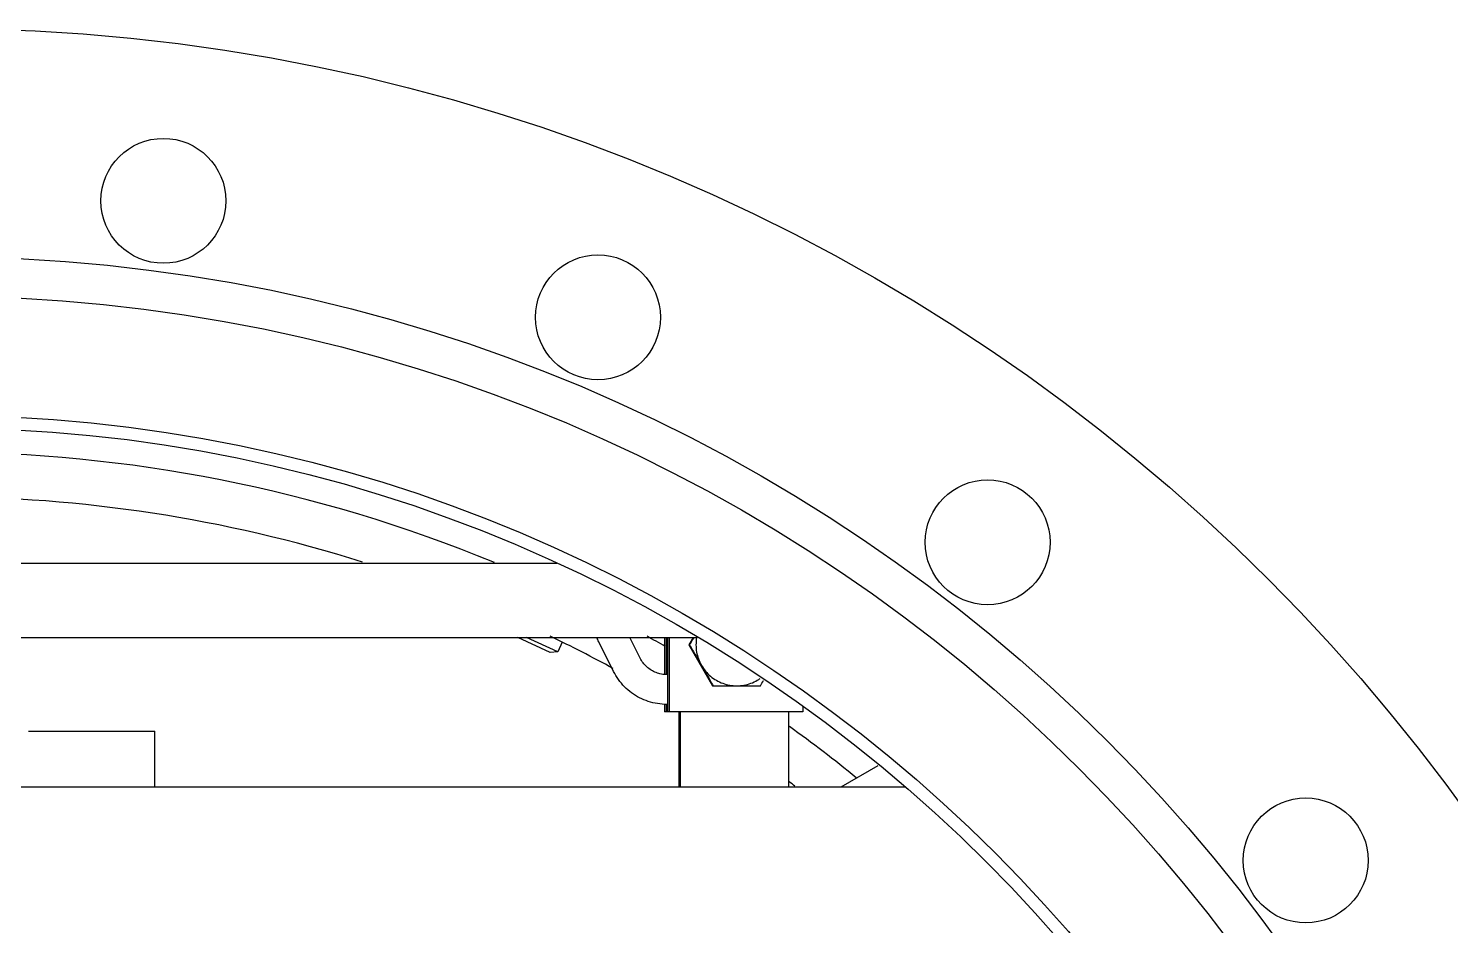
# Model space of a CAD drawing. Extents: x -50 to 48714, y -13211 to 6743.
# Drawn here: x 26017.1 to 26112.7, y -11525.6 to -11465.3 of the extents above; entities that cross this region are included whole.
import ezdxf

# ---------------------------------------------------------------- set-up
doc = ezdxf.new("R2010")
doc.units = 0
doc.header["$LTSCALE"] = 50
doc.layers.get('0').update_dxf_attribs({"linetype": 'CONTINUOUS'})

# ---------------------------------------------------------------- blocks, each defined once
blk = doc.blocks.new('SMAF_UE46_S')
for p, q in [((-30.58169558190002, 50.04915028130017), (52.58169558190002, 50.04915028130017)), ((-38.9925999725001, 45.04915028130017), (61.99246034460066, 45.04915028130017)), ((52.14630090589981, 44.03068916529992), (49.96220399450067, 45.04915028130017)), ((52.64438364390026, 44.07426575840009), (50.55373703790065, 45.04915028130017)), ((58.1929697753003, 43.65460047850002), (57.49593381270006, 45.04915028130017)), ((59.82378167850038, 45.04915028130017), (59.82378167850038, 42.5636904723001)), ((59.94157794590046, 45.04915028130017), (59.94157794590046, 42.55278532900002)), ((60.02010879089994, 45.04915028130017), (60.02010879089994, 40.04915028130017)), ((60.13790505819998, 45.04915028130017), (60.13790505819998, 40.04915028130017)), ((61.76107167159989, 45.04915028130017), (61.47249545880004, 44.54915028130017)), ((52.64438364390026, 44.07426575840009), (52.14630090589981, 44.03068916529992)), ((52.95245222680023, 44.73492096649989), (52.64438364390026, 44.07426575840009)), ((56.40399280260044, 42.7604185109999), (55.4043354776004, 44.7604185109999)), ((61.47249545880004, 44.54915028130017), (61.51122111010045, 44.54915028130017)), ((61.47249545880004, 44.54915028130017), (63.05966462940069, 41.79915028130017)), ((60.02010879089994, 42.54915028130017), (59.9808433684002, 42.54915028130017)), ((63.05966462940069, 41.79915028130017), (66.27272862190057, 41.79915028130017)), ((59.82378167850038, 40.56160022440008), (59.82378167850038, 40.04915028130017)), ((59.94157794590046, 40.55226276700023), (59.94157794590046, 40.04915028130017)), ((60.02010879089994, 40.54915028130017), (59.9808433684002, 40.54915028130017)), ((69.13482098300028, 40.41128801860032), (69.13482098300028, 40.04915028130017)), ((69.13482098300028, 40.04915028130017), (59.82378167850038, 40.04915028130017)), ((60.80065899090005, 40.04915028130017), (60.80066712860025, 35)), ((60.8879313078005, 40.04915028130017), (60.88793379100025, 35)), ((68.15792103490003, 40.04915028130017), (68.1579209872998, 35)), ((17.05201428300006, 38.75863747060021), (25.55197354680058, 38.75863747060021)), ((25.55199391489987, 35), (25.55199391489987, 38.75863747060021)), ((71.69947070890066, 35), (74.18813090750064, 36.43732116970023)), ((11.11530070729987, 35), (76.01583345450035, 35))]:
    blk.add_line(p, q)
for centre, radius in [((11, -40.5), 126.5), ((26.12798567830032, 74.40845943320028), 4.2), ((55.35300981110049, 66.5776378180999), 4.2), ((11, -40.5), 111.15), ((11, -40.5), 108.5), ((11, -40.5), 100.5), ((11, -40.5), 99.65), ((81.55544962210024, 51.44965213980004), 4.2), ((102.9496521398005, 30.05544962210024), 4.2)]:
    blk.add_circle(centre, radius)
for radius, start, end in [(98, 67.57576816051345, 112.4242318394865), (95, 72.52538992530202, 107.474610074698), (95, 61.47145637939681, 64.33839906971896), (98, 60.08158862978095, 60.90691498852681), (98, 50.96014912399821, 54.27475665181657), (95, 52.67550403127873, 52.97817180089664)]:
    blk.add_arc((11, -40.5), radius, start, end)
for points, start_tangent, end_tangent in [([(55.4043354776004, 44.7604185109999), (55.27554311950007, 45.04546335710029)], (-0.4470909837956635, 0.8944884863477148), (-0.3758444102714679, 0.9266827824383556)), ([(61.80348830740058, 45.0491122051003), (61.72009117769994, 44.90620983040026), (61.51122111010045, 44.54915028130017)], (-0.5037663675656741, -0.8638399428769697), (-0.5055083308990529, -0.8628217239914939)), ([(61.98899670510036, 45.05047362650021), (61.98469575480067, 45.02668276990016), (61.94293139210004, 44.54915028130017), (61.98469575480067, 44.07161779270018), (62.10871985389986, 43.60859488710003), (62.31123527989985, 43.17415028130017)], (-0.1822277189838953, -0.9832563543826841), (0.4998714803568521, -0.866099591921073)), ([(61.51122111010045, 44.54915028130017), (61.72009117769994, 44.19209073210004), (61.92040536540026, 43.84848856279996), (62.11647136300053, 43.51089064389998), (62.31123527989985, 43.17415028130017)], (0.5055083308214087, -0.8628217240369841), (0.4998714803277123, -0.8660995919378911)), ([(59.9808433684002, 42.54915028130017), (59.61405901079979, 42.58310582200011), (59.25973687450005, 42.68381642250006), (58.92991169900051, 42.84785481320023), (58.63578190190037, 43.06964082340028), (58.38732641050046, 43.34163583050031), (58.1929697753003, 43.65460047850002)], (-1, 0), (-0.4470909837548153, 0.8944884863681318)), ([(62.31123527989985, 43.17415028130017), (62.58608870399985, 42.78148435460025), (62.92492884410058, 42.44252806270015), (63.31746021390063, 42.16758042090032), (63.75175594650045, 41.96499557410016), (64.21462018570037, 41.84092896050015), (64.69198903580036, 41.79915028130017)], (0.4998714803495538, -0.8660995919252855), (1, -1.391090511715142e-10)), ([(62.31123527989985, 43.17415028130017), (62.50517239720011, 42.8374099186999), (62.69879731519995, 42.49981199979993), (62.8951047786004, 42.15620983040026), (63.09839028070019, 41.79915028130017)], (0.4998714803657047, -0.8660995919159638), (0.4941703857170562, -0.8693650728435414)), ([(59.9808433684002, 40.54915028130017), (59.35098207080046, 40.5990780346001), (58.73684074030007, 40.74761615290026), (58.15374970130051, 40.99105918990017), (57.61626563410027, 41.32333299740003), (57.13780827230039, 41.73614561670001), (56.7303251446001, 42.21919357090019), (56.40399280260044, 42.7604185109999)], (-1, 0), (-0.4470909837549762, 0.8944884863680516)), ([(64.69198903580036, 41.79915028130017), (65.16935788590035, 41.84092896050015), (65.63222212510027, 41.96499557410016), (66.06651785760005, 42.16758042090032), (66.26857682550053, 42.29634769680024)], (1, -2.981542435373081e-10), (0.8191071602607577, 0.5736405320490853)), ([(66.27272862190057, 41.79915028130017), (66.48159868950006, 42.15620983040026), (66.48497306350055, 42.16198792330033)], (0.5055083308865954, 0.8628217239987924), (0.5042862756497322, 0.8635365378438381))]:
    blk.add_spline(points, degree=3, dxfattribs=dict(start_tangent=start_tangent, end_tangent=end_tangent))

msp = doc.modelspace()

# ---------------------------------------------------------------- block references
msp.add_blockref('SMAF_UE46_S', (26000, -11551.26479832091))

doc.saveas('drawing.dxf')
